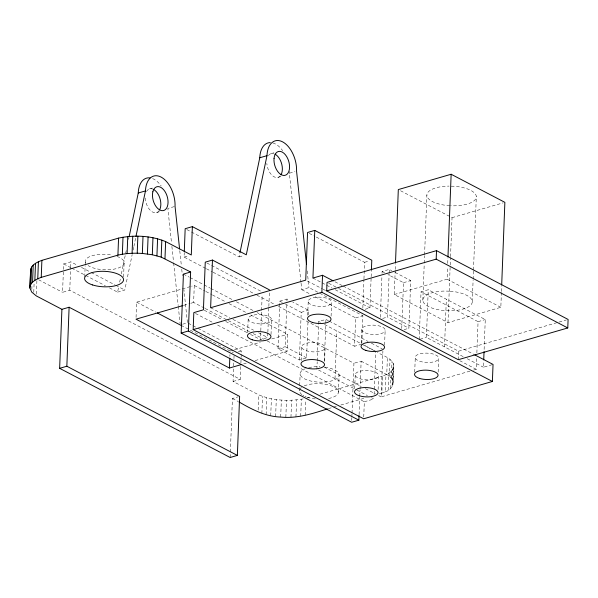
<?xml version="1.0" encoding="UTF-8"?>
<svg xmlns="http://www.w3.org/2000/svg" width="598" height="598" viewBox="0 0 598 598"><rect width="100%" height="100%" fill="white"/><g stroke="black" fill="none" stroke-linecap="round" stroke-linejoin="round"><path stroke-width="0.45" stroke-dasharray="2.99 2.24" d="M31.829 289.425L31.971 285.844M33.765 292.28L34.138 282.428M36.381 294.126L36.897 280.694M240.77 366.574L240.276 379.386L69.772 290.217L62.566 292.31L63.41 270.348M63.44 269.429L63.657 263.942L70.856 261.849L77.396 265.265M69.772 290.217L70.609 268.255M70.646 267.343L70.856 261.849M84.744 276.732L85.155 265.983M85.193 265.086L85.365 260.608M123.584 276.911L124.1 263.471M136.06 317.381L136.643 302.154L190.732 286.472M205.6 268.33L184.079 257.073L184.251 252.498M204.374 308.082L193.625 302.461L194.283 285.448L191.622 286.218M229.871 356.386L229.938 354.599M230.155 457.492L230.327 452.888M230.365 451.961L232.42 398.492L238.026 396.87M303.126 398.888C288.378 401.497 272.666 400.6 258.725 394.867L233.078 381.472L233.639 366.836M233.669 365.916L233.915 359.51M233.953 358.598L234.095 354.935M240.912 362.911L241.084 358.337M241.121 357.425L241.368 351.019L197.258 327.951M247.654 332.697L248.207 318.368M267.837 332.959L267.657 337.541L260.459 339.634L261.55 311.222M261.58 310.31L262.178 294.724M258.142 410.093L258.725 394.867M261.864 413.39L262.522 396.369M267.874 332.047L268.823 307.305M268.861 306.385L269.459 290.807M266.117 414.683L266.768 397.663M271.021 334.424L271.567 320.094A11.751 4.664 2.2 0 0 255.107 314.81A11.751 4.664 2.2 0 0 252.984 322.785A11.751 4.664 2.2 0 0 271.567 320.094M270.73 415.745L271.387 398.724M307.963 322.158L306.587 357.903L299.389 359.989L277.973 348.791L279.804 301.138L287.01 299.052L289.477 300.338M275.626 416.537L276.276 399.516M280.694 417.06L281.344 400.04M306.587 357.903L285.179 346.705L286.801 304.546M286.935 300.884L287.01 299.052M255.137 360.579L287.055 351.325L287.713 334.304L250.502 314.847M285.837 417.292L286.494 400.271M290.957 417.24L291.607 400.219M295.943 416.896L296.593 399.875M299.389 359.989L301.213 312.335L285.567 304.15M299.501 390.673L300.151 373.653M301.183 360.691L301.728 346.354M300.704 416.268L301.355 399.247M307.693 315.288L308.239 300.958M308.247 314.832L308.419 310.25L292.773 302.065M305.137 415.371L305.72 400.137M316.903 369.153L317.187 361.82M317.217 360.9L318.734 321.5L325.94 319.407L328.422 320.707M324.355 360.646L325.761 323.989M325.798 323.07L325.94 319.407M324.579 361.521L325.095 348.088A11.751 4.664 2.2 0 0 308.635 342.796A11.751 4.664 2.2 0 0 306.512 350.779A11.751 4.664 2.2 0 0 325.095 348.088M331.09 316.125L331.606 302.685A11.751 4.664 2.2 0 0 315.139 297.4A11.751 4.664 2.2 0 0 313.023 305.376A11.751 4.664 2.2 0 0 331.606 302.685M335.007 378.616L336.838 330.963M338.438 392.198L339.096 375.178M351.736 420.416L351.848 417.651M351.878 416.731L351.983 413.966M352.02 413.046L353.934 363.263L257.088 312.619M361.79 344.149L354.592 346.242L355.675 317.874L314.017 296.085M354.711 388.678L355.257 374.348M361.214 343.282L361.768 328.952M362.829 308.134L363.92 279.729M363.958 278.81L364.586 262.313L315.826 236.815M359.084 414.646L359.757 397.124M359.794 396.205L360.041 389.754M360.078 388.827L361.14 361.17L353.934 363.263M361.827 343.237L362.881 315.781L318.771 292.714M363.741 416.993L364.332 401.759L216.17 324.28M365.161 309.271L369.96 307.88L371.126 277.636M371.156 276.725L371.373 271.223M374.109 394.396L375.768 351.318L364.414 345.382M380.343 317.299L381.898 276.971M382.04 273.308L382.107 271.477L389.313 269.384L391.78 270.677M378.108 389.515L378.624 376.075A11.751 4.664 2.2 0 0 362.156 370.79A11.751 4.664 2.2 0 0 360.041 378.773A11.751 4.664 2.2 0 0 378.624 376.075M469.953 371.134L381.135 396.885L382.899 351.063M379.139 393.91L381.816 393.133L382.466 376.112C387.257 374.318 393.798 371.448 393.805 365.438C392.161 357.888 383.101 355.937 377.48 352.372M384.581 345.009L385.134 330.679A11.751 4.664 2.2 0 0 368.667 325.394A11.751 4.664 2.2 0 0 366.552 333.37A11.751 4.664 2.2 0 0 385.134 330.679M395.076 272.404L410.721 280.582L408.89 328.242L387.482 317.045L389.134 273.966M389.171 273.054L389.313 269.384M381.816 393.133L385.291 391.735L385.949 374.714M385.291 391.735C394.179 389.582 395.644 377.929 386.742 374.58L387.392 357.559M388.199 390.143L388.85 373.122M389.358 376.426L390.008 359.405M390.479 388.379L391.129 371.358M501.408 292.444L500.832 307.305L447.999 322.628L394.276 294.53L395.203 270.378M395.241 269.451L395.457 263.882M391.324 378.385L391.974 361.364M392.079 386.487L392.737 369.467M392.594 380.41L393.245 363.39M392.976 384.499L393.634 367.478M393.148 382.458L393.805 365.438M401.759 328.496L403.515 282.675L387.87 274.489M414.713 372.173L415.296 356.939M419.205 339.492L421.037 291.831L428.243 289.746L485.27 319.571L484.036 351.646M422.831 300.271L424.221 264.047M424.259 263.113L424.543 255.682M424.58 254.755L426.86 195.314A24.742 9.83 2.2 0 1 449.061 186.098M463.166 356.625L426.411 337.399L428.243 289.746M438.147 372.106L438.663 358.665A11.751 4.664 2.2 0 0 422.195 353.381A11.751 4.664 2.2 0 0 420.08 361.364A11.751 4.664 2.2 0 0 438.663 358.665M444.508 346.87L446.34 299.209M500.832 307.305L447.11 279.214L447.573 267.134M447.715 263.419L447.932 257.85M447.999 322.628L450.174 265.968M450.212 265.041L450.496 257.611M450.533 256.677L452.036 217.672L399.965 190.441M458.27 359.712L458.591 351.198L338.595 288.445M472.285 301.571L473.108 280.208M473.138 279.281L473.459 270.916M473.496 269.99L476.314 196.615M473.549 370.095L476.24 369.31L476.696 357.402M476.868 352.82L478.064 321.657L421.037 291.831M492.176 364.69L483.438 367.224L483.685 360.811M501.438 291.518L501.655 285.941M109.404 287.862L117.574 292.138L118.71 286.681M119.66 282.129L120.609 277.584M121.364 273.944L126.298 250.293M128.577 239.379L128.959 237.563M117.574 292.138L124.773 290.045L132.18 254.576M133.122 250.024L133.698 247.295M133.885 246.391L135.783 237.294M186.8 229.565L239.088 256.901L240.037 252.356M149.537 188.871L154.336 187.473M271.051 153.634L274.25 152.707M174.25 206.609L167.844 208.463L171.484 242.661M300.973 282.286L289.357 173.233L294.964 171.611M156.564 212.589L160.57 211.43M278.077 177.359L281.284 176.432M184.079 257.073L188.878 255.682M239.088 256.901L243.887 255.51M452.036 217.672L503.075 202.871M183.87 305.294L190.082 303.492M190.964 303.238L193.625 302.461M364.586 262.313L369.392 260.922M182.652 324.213L187.451 322.823L183.907 289.552M301.071 283.213L301.758 289.679L308.964 287.586L317.949 292.287M301.213 312.335L308.419 310.25M403.515 282.675L410.721 280.582M394.276 294.53L447.11 279.214M230.073 351.011L233.624 349.987M234.506 349.725L260.22 342.273M271.754 338.931L287.713 334.304M238.168 351.945L241.368 351.019M355.675 317.874L362.881 315.781M277.973 348.791L285.179 346.705M382.675 318.435L387.482 317.045M243.61 363.92L246.271 363.15M404.091 329.633L408.89 328.242M233.078 381.472L240.276 379.386M478.064 321.657L485.27 319.571M420.005 339.26L426.411 337.399M458.591 351.198L566.321 319.96M306.677 398.089L311.139 396.795M320.057 394.209L382.466 376.112M328.317 408.643L332.772 407.35M333.669 407.096L336.338 406.319M340.8 405.025L365.767 397.79M364.332 401.759L373.937 398.978L371.5 397.707M451.213 186.202L453.374 186.21A24.742 9.83 2.2 0 1 476.277 197.325A24.742 9.83 2.2 0 1 450.526 205.749M309.211 233.355L314.997 236.382M382.107 271.477L384.574 272.77M334.955 281.763L342.4 285.657M343.23 286.091L474.012 354.487M328.668 283.258L337.773 288.019M312.933 278.055L321.193 282.383M322.023 282.809L331.942 287.997M335.246 289.731L369.96 307.88M467.217 358.74L483.438 367.224M307.379 281.008L322.255 288.789M323.084 289.223L325.566 290.523M459.705 360.669L476.24 369.31M301.758 289.679L310.743 294.38M329.244 321.133L368.091 341.451M371.395 343.177L382.144 348.798M206.908 263.015L261.461 291.547M279.804 301.138L282.278 302.431M318.734 321.5L320.379 322.359M324.497 324.505L361.17 343.686M206.43 268.764L212.223 271.791M213.045 272.225L256.086 294.732M256.916 295.165L275.125 304.688M278.436 306.415L354.592 346.242M183.422 274.093L189.215 277.121M190.044 277.554L203.29 284.484M204.12 284.917L209.913 287.944M210.735 288.378L232.263 299.628M236.397 301.796L253.784 310.885M194.283 285.448L205.032 291.062M205.854 291.495L211.647 294.522M212.469 294.956L225.7 301.878M229.004 303.605L245.546 312.253M210.631 307.723L229.639 317.665M232.943 319.392L253.612 330.193M258.568 332.787L267.657 337.541M324.109 367.06L361.304 386.517M365.438 388.678L375.35 393.865M378.661 395.592L381.135 396.885M205.204 308.516L227.524 320.192M228.354 320.625L249.852 331.868M253.156 333.594L263.905 339.216M267.216 340.942L287.055 351.325M204.254 310.242L222.434 319.751M225.738 321.477L247.228 332.72M250.54 334.446L260.459 339.634M318.547 370.013L356.094 389.642M356.901 390.068L367.449 395.584M195.471 313.457L212.858 322.554M81.478 267.403L90.462 272.105M91.285 272.531L114.973 284.917M115.788 285.351L124.773 290.045M188.265 323.249L196.436 327.525M63.657 263.942L71.005 267.784M71.82 268.21L84.894 275.05M85.708 275.476L105.315 285.724M136.643 302.154L155.659 312.104M181.067 325.342L233.347 352.678M232.42 398.492L238.213 401.52M362.62 344.583L374.176 350.637M361.14 361.17L386.742 374.58M38.616 279.767L62.566 292.31M307.193 270.954L308.964 287.586M179.774 250.734L181.351 265.527M181.74 269.22L182.427 275.693M171.88 246.354L173.555 262.066M173.652 262.993L178.182 305.503M178.279 306.43L180.148 323.989M449.808 205.712A24.742 9.83 2.2 0 1 426.86 195.314M116.976 256.415A19.487 7.737 2.2 0 1 117.582 268.278A19.487 7.737 2.2 0 1 88.13 265.557M85.499 262.634A19.487 7.737 2.2 0 1 111.706 255.04M324.983 367.142A19.487 7.737 2.2 0 1 337.369 378.175A19.487 7.737 2.2 0 1 309.121 380.597A19.487 7.737 2.2 0 1 304.92 368.861M308.725 367.643A19.487 7.737 2.2 0 1 319.952 366.686M304.262 385.882A19.487 7.737 2.2 0 1 334.095 387.048A19.487 7.737 2.2 0 1 328.422 398.515M315.258 398.918A19.487 7.737 2.2 0 1 307.529 397.334M306.198 396.87A19.487 7.737 2.2 0 1 304.965 396.362M303.836 395.824A19.487 7.737 2.2 0 1 302.827 395.248M301.938 394.643A19.487 7.737 2.2 0 1 299.598 390.001M300.248 388.7A19.487 7.737 2.2 0 1 301.459 387.482M159.18 210.571A12.371 7.281 73.8 0 1 150.532 210.563A12.371 7.281 73.8 0 1 145.254 197.407M146.525 191.532A12.371 7.281 73.8 0 1 152.804 189.073M152.587 178.578A23.509 13.836 73.8 0 1 161.161 185.926M280.245 175.909A12.371 7.281 73.8 0 1 272.127 175.401A12.371 7.281 73.8 0 1 266.82 163.456M268.435 155.652A12.371 7.281 73.8 0 1 273.637 153.619M272.808 142.922A23.509 13.836 73.8 0 1 282.675 150.696M289.372 171.327A23.509 13.836 73.8 0 1 289.357 173.233M449.337 291.166L445.024 291.054A24.742 9.83 2.2 0 0 426.71 305.533A24.742 9.83 2.2 0 0 468.802 306.639A24.742 9.83 2.2 0 0 449.337 291.166"/><path stroke-width="0.9" d="M61.908 309.323L59.643 368.331L230.155 457.492L237.361 455.407L239.626 396.407L69.114 307.237L61.908 309.323L36.314 295.92L31.731 292.116L29.9 288.042L30.55 271.021C30.558 265.011 37.098 262.141 41.89 260.347L118.568 238.109C134.109 234.812 150.846 235.552 165.631 241.592L191.285 254.987L192.369 226.62L185.171 228.705L184.289 251.586M29.9 288.042L30.722 268.98M30.072 286.001L30.969 284.013L31.619 266.992M30.969 284.013L32.576 282.121L33.226 265.101M32.576 282.121L34.848 280.357L35.506 263.337M34.848 280.357L37.756 278.758L38.414 261.737M37.756 278.758L41.232 277.367L41.89 260.347M237.361 455.407L66.849 366.238L69.114 307.237M41.232 277.367L117.918 255.129L118.568 238.109M117.918 255.129L122.351 254.232L123.001 237.212M122.351 254.232L127.105 253.604L127.763 236.584M127.105 253.604L132.091 253.26L132.749 236.24M132.091 253.26L137.211 253.208L137.869 236.188M359.047 415.565L358.875 420.177L188.363 331.008L190.627 272.008L161.183 257.103L152.318 254.755L142.354 253.44L143.012 236.419M147.429 253.963L148.08 236.943M152.318 254.755L152.968 237.735M156.93 255.809L157.588 238.789M161.183 257.103L161.834 240.082M164.981 258.613L165.631 241.592M358.875 420.177L351.669 422.263L181.157 333.093L183.422 274.093L190.627 272.008M474.834 354.913L493.044 364.436L492.393 381.457L363.674 418.779L193.161 329.618L193.819 312.597L203.425 309.809L205.256 262.156L212.462 260.063L269.489 289.888M212.462 260.063L210.631 307.723L305.728 280.148L307.559 232.487L314.765 230.402L371.792 260.227L371.403 270.303M241.839 364.436L229.423 368.032L229.804 358.18M314.765 230.402L312.933 278.055L322.539 275.274L333.295 280.903M492.393 381.457L321.881 292.295L322.539 275.274M326.687 290.897L327.016 282.391L436.518 250.637L568.1 319.444L567.771 327.958L458.27 359.712L326.687 290.897L436.189 259.151L567.771 327.958M395.495 262.948L398.313 189.573L451.146 174.257L504.869 202.348L501.692 285.014M436.189 259.151L436.518 250.637M447.969 256.923L451.146 174.257M483.722 359.891L484.036 351.646M129.146 236.651L138.258 192.997A23.509 13.836 73.8 0 1 150.023 177.905M135.97 236.382L145.464 190.904A23.509 13.836 73.8 0 1 161.086 177.083A23.509 13.836 73.8 0 1 175.05 206.377L179.579 248.888M240.037 252.356L259.771 157.76A23.509 13.836 73.8 0 1 270.281 142.593M306.505 264.488L296.563 171.148A23.509 13.836 73.8 0 0 282.6 141.853A23.509 13.836 73.8 0 0 266.977 155.674L246.286 254.815L192.369 226.62M138.258 192.997L145.464 190.904M259.771 157.76L266.977 155.674M182.988 305.548L135.993 319.175L229.423 368.032M59.643 368.331L66.849 366.238M181.157 333.093L188.363 331.008M193.161 329.618L321.881 292.295M327.427 408.905C312.343 413.726 296.757 418.757 280.694 417.06C265.505 416.589 251.87 409.428 239.043 401.953M137.211 253.208L142.354 253.44M157.319 312.963L181.291 325.506M153.484 189.387A12.371 7.281 73.8 0 1 159.576 209.928M274.998 154.149A12.371 7.281 73.8 0 1 281.09 174.698M252.334 339.806A11.751 4.664 2.2 0 0 270.916 337.115A11.751 4.664 2.2 0 0 254.449 331.83A11.751 4.664 2.2 0 0 252.334 339.806M419.422 378.385A11.751 4.664 2.2 0 0 438.005 375.686A11.751 4.664 2.2 0 0 421.545 370.401A11.751 4.664 2.2 0 0 419.422 378.385M305.862 367.8A11.751 4.664 2.2 0 0 324.445 365.101A11.751 4.664 2.2 0 0 307.977 359.817A11.751 4.664 2.2 0 0 305.862 367.8M365.894 350.391A11.751 4.664 2.2 0 0 384.477 347.7A11.751 4.664 2.2 0 0 368.017 342.415A11.751 4.664 2.2 0 0 365.894 350.391M359.391 395.786A11.751 4.664 2.2 0 0 377.973 393.095A11.751 4.664 2.2 0 0 361.506 387.81A11.751 4.664 2.2 0 0 359.391 395.786M312.373 322.397A11.751 4.664 2.2 0 0 330.956 319.706A11.751 4.664 2.2 0 0 314.488 314.421A11.751 4.664 2.2 0 0 312.373 322.397M92.638 284.962A19.487 7.737 2.2 0 0 123.45 280.492A19.487 7.737 2.2 0 0 96.151 271.731A19.487 7.737 2.2 0 0 92.638 284.962M152.849 191.771A12.371 7.281 73.8 0 0 161.849 210.653A12.371 7.281 73.8 0 0 166.065 193.498A12.371 7.281 73.8 0 0 152.849 191.771M274.048 158.365A12.371 7.281 73.8 0 0 284.663 175.416A12.371 7.281 73.8 0 0 286.591 156.452A12.371 7.281 73.8 0 0 274.048 158.365"/></g></svg>
